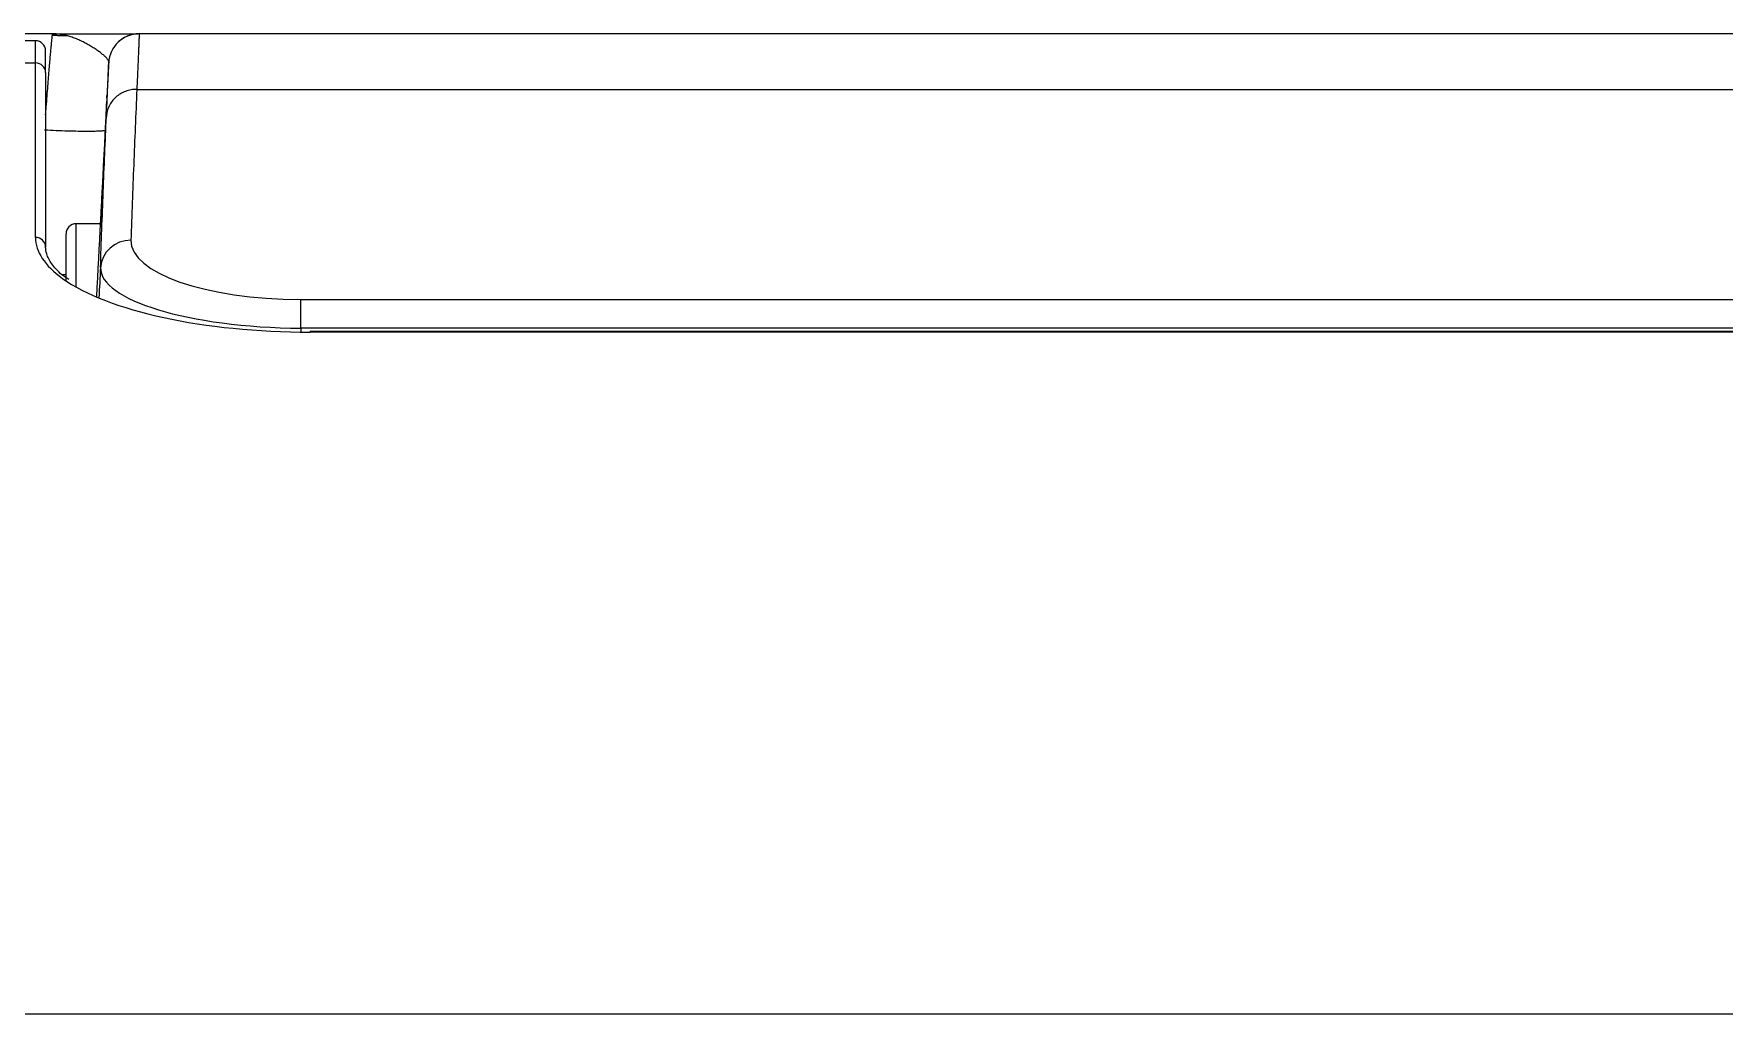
# Model space of a CAD drawing. Extents: x 2759 to 9191, y -64 to 2464.
# Drawn here: x 4138.2 to 4221.3, y 730.7 to 778.9 of the extents above; entities that cross this region are included whole.
import ezdxf

# ---------------------------------------------------------------- set-up
doc = ezdxf.new("R2010")
doc.units = 0
doc.header["$LTSCALE"] = 20
doc.header["$MEASUREMENT"] = 0
doc.layers.get('0').update_dxf_attribs({"linetype": 'CONTINUOUS'})

msp = doc.modelspace()

# ---------------------------------------------------------------- linework, layer by layer
at = {"color": 7, "linetype": 'Continuous'}
for p, q in [((4138.28, 778.595), (4103.133, 778.595)), ((4138.28, 777.503), (4138.28, 778.595)), ((4138.78, 777.03), (4138.78, 778.095)), ((4138.28, 768.922), (4138.28, 777.503)), ((4141.881, 777.513), (4141.88, 777.513)), ((4138.78, 777.03), (4138.78, 768.449)), ((4141.799, 775.935), (4141.798, 775.935)), ((4139.782, 766.81), (4139.782, 769.095)), ((4141.468, 769.595), (4140.282, 769.595)), ((4140.282, 766.482), (4140.282, 769.595)), ((4141.483, 769.55), (4141.469, 769.55)), ((4139.782, 767.09), (4139.582, 767.091)), ((4151.33, 765.876), (4440.434, 765.876)), ((4151.33, 764.458), (4151.32, 764.269)), ((4440.434, 764.458), (4151.33, 764.458)), ((4439.984, 764.294), (4151.78, 764.294)), ((4151.78, 764.267), (4151.78, 764.294)), ((4439.984, 764.267), (4151.78, 764.267))]:
    msp.add_line(p, q, dxfattribs=at)
for centre, radius, start, end in [((4143.378, 777.435), 1.5, 90, 177.02277), ((4138.28, 778.095), 0.5, 0, 90), ((4140.282, 769.095), 0.5, 90, 180)]:
    msp.add_arc(centre, radius, start, end, dxfattribs=at)
for centre, major_axis, ratio, start_param, end_param in [((4138.28, 777.03), (0.5, 0), 0.945376, 0, 1.570796), ((4138.28, 768.449), (0.5, 0), 0.945376, 0, 1.570796), ((4151.78, 768.922), (13.5, 0), 0.344818, 3.141593, 3.588435), ((4142.977, 767.367), (1.499, -0.05), 0.945321, 1.602054, 3.118947), ((4151.49, 768.807), (8.514, 0.062), 0.344169, 3.127685, 4.691098), ((4151.49, 767.389), (-10.012, 0.038), 0.292843, 6.275723, 7.839137), ((4151.78, 768.922), (13.5, 0), 0.344818, 3.588435, 4.712389), ((4151.33, 764.458), (0, 1.5), 0.000001, 4.712389, 5.951134)]:
    msp.add_ellipse(centre, major_axis=major_axis, ratio=ratio, start_param=start_param, end_param=end_param, dxfattribs=at)
for points, degree in [([(4139.12, 778.935), (4127.529, 778.935), (4115.939, 778.935), (4104.349, 778.935)], 3), ([(4139.866, 778.839), (4139.086, 778.846)], 1), ([(4448.391, 778.935), (4143.379, 778.935)], 1), ([(4102.984, 777.503), (4114.749, 777.503), (4126.515, 777.503), (4138.28, 777.503)], 3), ([(4141.881, 777.513), (4141.798, 775.924)], 1), ([(4141.798, 775.935), (4141.688, 773.822), (4141.577, 771.708), (4141.467, 769.595)], 3), ([(4141.793, 775.765), (4141.685, 773.693), (4141.576, 771.621), (4141.467, 769.55)], 3), ([(4141.784, 775.545), (4141.679, 773.547), (4141.574, 771.548), (4141.469, 769.55)], 3), ([(4143.265, 776.204), (4448.501, 776.204)], 1), ([(4141.296, 766.004), (4141.427, 768.494), (4141.559, 770.983), (4141.691, 773.472)], 3), ([(4141.469, 769.55), (4141.47, 769.58), (4141.471, 769.595), (4141.47, 769.595)], 3), ([(4141.479, 767.449), (4141.452, 766.948), (4141.424, 766.447), (4141.397, 765.947)], 3), ([(4139.71, 766.999), (4139.734, 766.999), (4139.758, 766.999), (4139.782, 766.999)], 3), ([(4491.072, 730.726), (4360.945, 730.726), (4230.819, 730.726), (4100.692, 730.726)], 3)]:
    msp.add_open_spline(points, degree=degree, dxfattribs=at)
for points, knots in [([(4138.781, 774.953), (4138.792, 775.085), (4138.802, 775.215), (4138.827, 775.522), (4138.841, 775.698), (4138.867, 776.037), (4138.88, 776.2), (4138.905, 776.513), (4138.917, 776.662), (4138.94, 776.946), (4138.951, 777.081), (4138.971, 777.336), (4138.981, 777.455), (4139, 777.68), (4139.009, 777.784), (4139.026, 777.979), (4139.033, 778.068), (4139.048, 778.233), (4139.055, 778.308), (4139.068, 778.444), (4139.073, 778.505), (4139.084, 778.614), (4139.089, 778.661), (4139.102, 778.786), (4139.108, 778.844), (4139.117, 778.919), (4139.119, 778.935), (4139.12, 778.935)], [0, 0, 0, 0, 0.04757, 0.04757, 0.115601, 0.115601, 0.183632, 0.183632, 0.251662, 0.251662, 0.319693, 0.319693, 0.387724, 0.387724, 0.455755, 0.455755, 0.523785, 0.523785, 0.591816, 0.591816, 0.659847, 0.659847, 0.727877, 0.727877, 0.863939, 0.863939, 1, 1, 1, 1]), ([(4139.12, 778.935), (4139.122, 778.935), (4139.125, 778.935), (4139.128, 778.935), (4139.13, 778.935), (4139.131, 778.935), (4139.132, 778.935), (4139.132, 778.935), (4139.132, 778.935), (4139.132, 778.935), (4139.132, 778.935), (4139.133, 778.935), (4139.137, 778.935), (4139.141, 778.935), (4139.154, 778.935), (4139.162, 778.935), (4139.187, 778.935), (4139.204, 778.935), (4139.254, 778.935), (4139.288, 778.935), (4139.389, 778.935), (4139.455, 778.935), (4139.656, 778.935), (4139.788, 778.935), (4140.051, 778.935), (4140.181, 778.935), (4140.437, 778.935), (4140.564, 778.935), (4140.812, 778.935), (4140.934, 778.935), (4141.173, 778.935), (4141.29, 778.935), (4141.461, 778.935), (4141.517, 778.935), (4141.628, 778.935), (4141.683, 778.935), (4141.844, 778.935), (4141.948, 778.935), (4142.148, 778.935), (4142.243, 778.935), (4142.426, 778.935), (4142.513, 778.935), (4142.676, 778.935), (4142.753, 778.935), (4142.859, 778.935), (4142.911, 778.935), (4142.959, 778.935), (4142.99, 778.935), (4143.005, 778.935), (4143.079, 778.935), (4143.132, 778.935), (4143.223, 778.935), (4143.261, 778.935), (4143.297, 778.935), (4143.302, 778.935), (4143.307, 778.935)], [0, 0, 0, 0, 0.001103, 0.001103, 0.001655, 0.001792, 0.001792, 0.001827, 0.001827, 0.001861, 0.00193, 0.002206, 0.002206, 0.004412, 0.004412, 0.008824, 0.008824, 0.017648, 0.017648, 0.035296, 0.035296, 0.070593, 0.070593, 0.141186, 0.141186, 0.211778, 0.211778, 0.282371, 0.282371, 0.352964, 0.352964, 0.423557, 0.423557, 0.458853, 0.458853, 0.494149, 0.494149, 0.564742, 0.564742, 0.635335, 0.635335, 0.705928, 0.705928, 0.77652, 0.77652, 0.811817, 0.829465, 0.829465, 0.847113, 0.847113, 0.917706, 0.917706, 0.988299, 0.988299, 1, 1, 1, 1]), ([(4141.888, 777.511), (4141.89, 777.542), (4141.883, 777.572), (4141.863, 777.621), (4141.855, 777.637), (4141.835, 777.671), (4141.823, 777.688), (4141.783, 777.739), (4141.75, 777.775), (4141.693, 777.83), (4141.673, 777.849), (4141.63, 777.886), (4141.607, 777.905), (4141.56, 777.944), (4141.536, 777.963), (4141.485, 778.002), (4141.458, 778.022), (4141.377, 778.082), (4141.319, 778.121), (4141.23, 778.181), (4141.199, 778.202), (4141.137, 778.242), (4141.106, 778.262), (4141.011, 778.322), (4140.945, 778.361), (4140.811, 778.437), (4140.743, 778.474), (4140.639, 778.527), (4140.604, 778.545), (4140.534, 778.579), (4140.499, 778.596), (4140.392, 778.644), (4140.32, 778.675), (4140.211, 778.718), (4140.174, 778.732), (4140.101, 778.758), (4140.064, 778.771), (4139.953, 778.807), (4139.878, 778.828), (4139.728, 778.866), (4139.652, 778.882), (4139.5, 778.908), (4139.424, 778.918), (4139.309, 778.928), (4139.271, 778.931), (4139.214, 778.933), (4139.196, 778.934), (4139.167, 778.935), (4139.158, 778.935), (4139.144, 778.935), (4139.139, 778.935), (4139.133, 778.935), (4139.13, 778.935), (4139.128, 778.935), (4139.128, 778.935), (4139.128, 778.935), (4139.128, 778.935), (4139.127, 778.935), (4139.126, 778.935), (4139.125, 778.935), (4139.123, 778.935), (4139.121, 778.935), (4139.12, 778.935)], [0, 0, 0, 0, 0.0625, 0.0625, 0.09375, 0.09375, 0.125, 0.125, 0.1875, 0.1875, 0.21875, 0.21875, 0.25, 0.25, 0.28125, 0.28125, 0.3125, 0.3125, 0.375, 0.375, 0.40625, 0.40625, 0.4375, 0.4375, 0.5, 0.5, 0.5625, 0.5625, 0.59375, 0.59375, 0.625, 0.625, 0.6875, 0.6875, 0.71875, 0.71875, 0.75, 0.75, 0.8125, 0.8125, 0.875, 0.875, 0.9375, 0.9375, 0.96875, 0.96875, 0.984375, 0.984375, 0.992188, 0.992188, 0.996094, 0.996094, 0.998047, 0.998047, 0.998169, 0.998169, 0.998291, 0.998291, 0.998535, 0.999023, 0.999023, 1, 1, 1, 1]), ([(4143.379, 778.935), (4143.284, 778.935), (4143.189, 778.926), (4143.003, 778.89), (4142.911, 778.863), (4142.735, 778.793), (4142.65, 778.75), (4142.49, 778.647), (4142.415, 778.588), (4142.278, 778.458), (4142.215, 778.386), (4142.104, 778.232), (4142.057, 778.149), (4141.977, 777.977), (4141.946, 777.887), (4141.9, 777.703), (4141.886, 777.608), (4141.881, 777.513)], [0, 0, 0, 0, 0.125, 0.125, 0.25, 0.25, 0.375, 0.375, 0.5, 0.5, 0.625, 0.625, 0.75, 0.75, 0.875, 0.875, 1, 1, 1, 1]), ([(4143.379, 778.935), (4143.379, 778.935), (4143.379, 778.932), (4143.379, 778.922), (4143.379, 778.906), (4143.379, 778.896), (4143.378, 778.869), (4143.378, 778.853), (4143.376, 778.812), (4143.375, 778.789), (4143.373, 778.734), (4143.372, 778.702), (4143.37, 778.647), (4143.369, 778.628), (4143.368, 778.586), (4143.367, 778.564), (4143.364, 778.494), (4143.362, 778.442), (4143.357, 778.328), (4143.355, 778.265), (4143.349, 778.13), (4143.346, 778.057), (4143.339, 777.902), (4143.336, 777.819), (4143.33, 777.689), (4143.328, 777.645), (4143.324, 777.555), (4143.322, 777.509), (4143.316, 777.368), (4143.312, 777.271), (4143.303, 777.071), (4143.299, 776.967), (4143.289, 776.756), (4143.28, 776.54), (4143.27, 776.317), (4143.265, 776.204)], [0, 0, 0, 0, 0.0625, 0.125, 0.125, 0.1875, 0.1875, 0.25, 0.25, 0.3125, 0.3125, 0.375, 0.375, 0.40625, 0.40625, 0.4375, 0.4375, 0.5, 0.5, 0.5625, 0.5625, 0.625, 0.625, 0.6875, 0.6875, 0.71875, 0.71875, 0.75, 0.75, 0.8125, 0.8125, 0.875, 0.875, 0.9375, 1, 1, 1, 1]), ([(4141.767, 774.865), (4141.772, 774.975), (4141.782, 775.192), (4141.791, 775.401), (4141.8, 775.606), (4141.805, 775.707), (4141.814, 775.901), (4141.818, 775.996), (4141.824, 776.133), (4141.826, 776.177), (4141.83, 776.265), (4141.832, 776.308), (4141.837, 776.434), (4141.841, 776.515), (4141.848, 776.666), (4141.851, 776.737), (4141.857, 776.868), (4141.862, 776.989), (4141.866, 777.09), (4141.869, 777.158), (4141.87, 777.179), (4141.871, 777.219), (4141.872, 777.238), (4141.874, 777.291), (4141.876, 777.321), (4141.878, 777.374), (4141.878, 777.397), (4141.88, 777.435), (4141.88, 777.451), (4141.881, 777.476), (4141.881, 777.486), (4141.881, 777.501), (4141.881, 777.511), (4141.881, 777.514), (4141.881, 777.513)], [0, 0, 0, 0, 0.0625, 0.125, 0.125, 0.1875, 0.1875, 0.25, 0.25, 0.28125, 0.28125, 0.3125, 0.3125, 0.375, 0.375, 0.4375, 0.4375, 0.5, 0.5625, 0.5625, 0.59375, 0.59375, 0.625, 0.625, 0.6875, 0.6875, 0.75, 0.75, 0.8125, 0.8125, 0.875, 0.875, 0.9375, 1, 1, 1, 1]), ([(4141.691, 773.472), (4141.696, 773.584), (4141.706, 773.804), (4141.716, 774.015), (4141.725, 774.222), (4141.73, 774.322), (4141.738, 774.516), (4141.743, 774.61), (4141.751, 774.789), (4141.755, 774.876), (4141.76, 774.998), (4141.762, 775.037), (4141.765, 775.114), (4141.767, 775.151), (4141.772, 775.258), (4141.775, 775.323), (4141.78, 775.443), (4141.782, 775.497), (4141.784, 775.545)], [0, 0, 0, 0, 0.125, 0.25, 0.25, 0.375, 0.375, 0.5, 0.5, 0.625, 0.625, 0.6875, 0.6875, 0.75, 0.75, 0.875, 0.875, 1, 1, 1, 1]), ([(4143.265, 776.204), (4143.17, 776.204), (4143.075, 776.196), (4142.889, 776.163), (4142.797, 776.138), (4142.621, 776.073), (4142.536, 776.032), (4142.376, 775.936), (4142.301, 775.88), (4142.163, 775.757), (4142.101, 775.689), (4141.99, 775.544), (4141.942, 775.466), (4141.863, 775.303), (4141.831, 775.218), (4141.786, 775.044), (4141.772, 774.955), (4141.767, 774.865)], [0, 0, 0, 0, 0.125, 0.125, 0.25, 0.25, 0.375, 0.375, 0.5, 0.5, 0.625, 0.625, 0.75, 0.75, 0.875, 0.875, 1, 1, 1, 1]), ([(4141.793, 775.765), (4141.794, 775.782), (4141.795, 775.798), (4141.796, 775.826), (4141.796, 775.838), (4141.797, 775.872), (4141.798, 775.889), (4141.799, 775.914), (4141.799, 775.922), (4141.799, 775.931), (4141.799, 775.934), (4141.799, 775.935)], [0, 0, 0, 0, 0.134026, 0.134026, 0.268051, 0.268051, 0.536102, 0.536102, 0.804154, 0.804154, 1, 1, 1, 1]), ([(4143.265, 776.204), (4143.21, 774.968), (4143.158, 773.731), (4143.062, 771.258), (4143.018, 770.022), (4142.977, 768.785)], [0, 0, 0, 0, 0.5, 0.5, 1, 1, 1, 1]), ([(4141.479, 767.449), (4141.52, 768.685), (4141.564, 769.921), (4141.66, 772.393), (4141.712, 773.629), (4141.767, 774.865)], [0, 0, 0, 0, 0.5, 0.5, 1, 1, 1, 1]), ([(4141.665, 774.173), (4141.663, 774.172), (4141.66, 774.172), (4141.619, 774.163), (4141.561, 774.156), (4141.411, 774.145), (4141.318, 774.141), (4141.1, 774.135), (4140.975, 774.133), (4140.698, 774.133), (4140.545, 774.135), (4140.219, 774.14), (4140.046, 774.144), (4139.684, 774.155), (4139.495, 774.162), (4139.111, 774.178), (4138.915, 774.187), (4138.719, 774.197)], [0, 0, 0, 0, 0.010427, 0.010427, 0.151794, 0.151794, 0.293162, 0.293162, 0.43453, 0.43453, 0.575897, 0.575897, 0.717265, 0.717265, 0.858632, 0.858632, 1, 1, 1, 1]), ([(4139.915, 766.855), (4139.793, 766.933), (4139.428, 767.188), (4139.048, 767.627), (4138.818, 768.076), (4138.778, 768.341), (4138.78, 768.449)], [0, 0, 0, 0, 0.137252, 0.45071, 0.766455, 1, 1, 1, 1])]:
    msp.add_open_spline(points, degree=3, knots=knots, dxfattribs=at)

doc.saveas('drawing.dxf')
